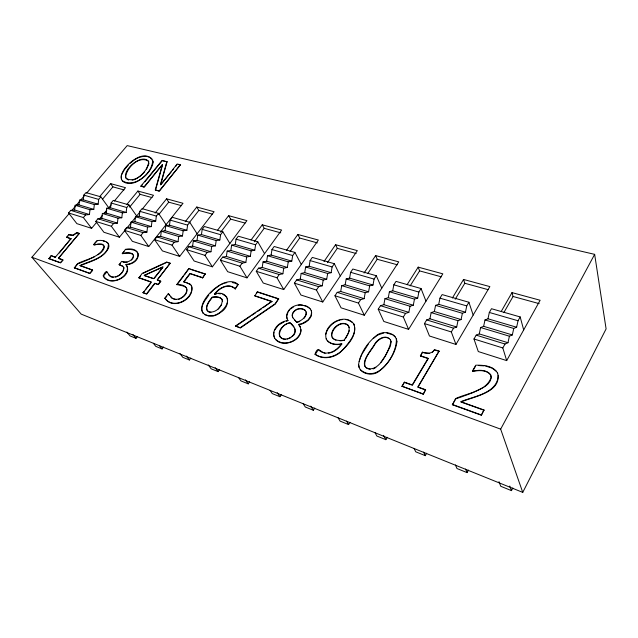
<?xml version="1.0" encoding="UTF-8"?>
<svg xmlns="http://www.w3.org/2000/svg" width="638" height="638" viewBox="0 0 638 638"><rect width="100%" height="100%" fill="white"/><g stroke="black" fill="none" stroke-linecap="round" stroke-linejoin="round"><path stroke-width="0.96" d="M133.342 255.056C133.533 260.559 126.268 263.725 121.714 261.349L119.107 264.611L122.855 266.381M390.99 341.378C389.196 350.485 378.533 374.267 365.957 367.632M201.911 307.675L201.807 310.267L203.211 313.593M311.599 312.277L310.929 315.962L307.923 320.116L302.173 323.562L298.775 324.311L300.522 327.286M331.577 335.684C331.999 328.411 341.027 320.124 348.045 325.308M96.681 222.247L91.601 228.34L76.871 223.643L68.569 212.956L70.77 210.381L74.63 209.998L75.14 205.261L78.976 204.902L93.802 209.352L94.336 204.559L98.14 204.192L98.683 199.407L100.844 196.847L108.747 207.765L111.227 204.79M78.976 204.902L79.495 200.172L83.299 199.83L98.14 204.192M83.299 199.83L83.817 195.108L85.971 192.588L100.844 196.847M70.77 210.381L85.58 214.942L89.44 214.535L89.974 209.735L93.802 209.352M139.794 212.151L119.418 237.2L103.906 232.264L95.748 221.402L97.957 218.754L101.809 218.324L102.367 213.467L106.187 213.068L121.794 217.749L122.384 212.837L126.164 212.43L126.755 207.533L128.932 204.894L136.676 215.987M106.187 213.068L106.745 208.219L110.533 207.836L126.164 212.43M110.533 207.836L111.1 203.004L113.269 200.404L128.932 204.894M97.957 218.754L113.564 223.555L117.408 223.101L117.99 218.18L121.794 217.749M155.106 213.068L166.566 198.825L183.01 203.291L148.734 246.547L132.377 241.331L124.386 230.31L126.611 227.575L130.447 227.088L131.053 222.12L134.849 221.665L151.318 226.61L151.956 221.577L155.704 221.115L156.35 216.099L158.535 213.371L166.079 224.648M134.849 221.665L135.455 216.705L139.228 216.274L155.704 221.115M139.228 216.274L139.842 211.322L142.019 208.642L158.535 213.371M126.611 227.575L143.079 232.639L146.899 232.128L147.53 227.088L151.318 226.61M185.251 221.721L196.759 207.023L214.105 211.728L179.669 256.404L162.411 250.901L154.619 239.705L156.86 236.881L160.656 236.347L161.318 231.243L165.09 230.741L182.476 235.956L183.17 230.796L186.894 230.286L187.588 225.134L189.781 222.319L197.11 233.787M165.09 230.741L165.752 225.653L169.493 225.174L186.894 230.286M169.493 225.174L170.155 220.094L172.348 217.327L189.781 222.319M156.86 236.881L174.254 242.233L178.034 241.666L178.728 236.499L182.476 235.956M217.462 230.334L228.611 215.668L246.922 220.644L212.382 266.828L194.127 261.006L186.567 249.641L188.824 246.715L192.588 246.124L193.306 240.893L197.038 240.327L215.429 245.845L216.186 240.55L219.855 239.976L220.62 234.696L222.821 231.777L204.383 226.498L202.182 229.361L201.456 234.569L197.756 235.103L197.038 240.327M301.056 329.607C300.171 340.923 284.333 347.271 275.847 339.631M188.824 246.715L207.23 252.377L210.971 251.755L211.72 246.443L215.429 245.845M273.997 332.167L273.686 334.32L274.691 338.244M251.077 239.968L262.258 224.807L281.621 230.063L247.01 277.865L227.678 271.7L220.397 260.16L222.662 257.13L226.378 256.468L227.16 251.101L230.844 250.471L250.327 256.316L251.149 250.878L254.769 250.24L255.591 244.817L257.8 241.802L238.269 236.204L236.06 239.162L235.278 244.514L231.626 245.112L230.844 250.471M222.662 257.13L242.169 263.135L245.853 262.433L246.675 256.986L250.327 256.316M286.462 250.431L297.85 234.473L318.362 240.04L283.743 289.564L263.223 283.025L256.277 271.31L258.542 268.167L262.194 267.434L263.047 261.923L266.668 261.221L287.347 267.426L288.248 261.835L291.789 261.125L292.69 255.551L294.908 252.425L274.18 246.491L271.971 249.554L271.11 255.048L267.521 255.718L266.668 261.221M121.515 175.267L121.435 179.39M258.542 268.167L279.261 274.547L282.873 273.766L283.766 268.167L287.347 267.426M324.008 261.524L335.564 244.713L357.336 250.622L322.756 301.997L300.953 295.051L294.381 283.16L296.654 279.899L300.235 279.085L301.16 273.415L304.709 272.633L326.696 279.237L327.677 273.487L331.138 272.697L332.119 266.955L334.328 263.717L312.301 257.409L310.092 260.583L309.151 266.229L305.642 266.979L304.709 272.633M296.654 279.899L318.689 286.677L322.222 285.816L323.203 280.058L326.696 279.237M364.075 273.024L375.607 255.583L398.742 261.867L364.298 315.236L341.075 307.835L334.95 295.769L337.215 292.379L340.7 291.478L341.721 285.641L345.166 284.779L368.589 291.805L369.665 285.888L373.015 285.011L374.091 279.101L376.292 275.736L352.838 269.013L350.629 272.314L349.608 278.128L346.187 278.958L345.166 284.779M337.215 292.379L360.701 299.613L364.131 298.656L365.199 292.722L368.589 291.805M407.076 284.7L418.185 267.139L442.828 273.83L408.599 329.352L383.821 321.456L378.206 309.215L380.463 305.69L383.837 304.685L384.953 298.68L388.287 297.715L413.296 305.219L414.469 299.126L417.691 298.145L418.871 292.06L421.056 288.551L396.023 281.382L393.829 284.819L392.705 290.8L389.403 291.718L388.287 297.715M380.463 305.69L405.561 313.41L408.854 312.349L410.027 306.24L413.296 305.219M452.366 298.018L463.555 279.46L489.856 286.598L455.955 344.44L429.454 335.995L424.445 323.594L426.686 319.917L429.924 318.801L431.144 312.604L434.342 311.535L461.091 319.566L462.383 313.282L465.453 312.189L466.745 305.913L468.914 302.26L442.134 294.589L439.957 298.161L438.729 304.334L435.571 305.355L434.342 311.535M149.005 163.464L146.509 169.23M348.93 331.927L349.249 330.356M426.686 319.917L453.546 328.179L456.696 326.999L457.98 320.699L461.091 319.566M501.269 311.376L511.995 292.611L540.131 300.251L506.684 360.606L478.285 351.554L473.978 338.993L476.195 335.149L479.266 333.913L480.613 327.525L483.644 326.329L512.33 334.934L513.742 328.45L516.628 327.23L518.048 320.762L520.185 316.942L491.483 308.72L489.322 312.453L487.982 318.809L484.984 319.957L483.644 326.329M506.684 360.606L502.816 347.957L505.025 344.026L507.984 342.71L509.403 336.202L512.33 334.934M390.416 346.067L391.126 341.673L390.472 339.727M160.593 184.884L177.197 163.998L180.418 164.771L159.333 191.24L155.297 189.933L162.363 164.652L144.212 187.205L140.902 186.097L162.108 160.401L167.06 161.821L160.856 183.959M155.481 190.212L162.275 165.864M160.417 184.605L166.885 161.542M202.134 306.91L202.581 305.379M325.755 334.336C327.485 327.677 332.916 322.062 339.536 320.164M359.138 361.539L360.031 358.731M490.447 380.208L491.252 377.784L490.766 375.064C486.706 369.681 478.899 370.247 472.949 371.38L472.503 370.965L475.781 365.199C483.445 365.088 493.621 365.646 497.68 373.342M121.85 174.437L124.163 170.019L128.445 164.859M348.627 332.645L345.716 338.244M390.113 346.769L385.336 355.781L380.734 362.551M305.602 315.882L306.304 314.359L306.288 312.205L305.004 310.116C301.399 307.356 295.857 308.329 293.344 312.086A6.476 4.785 -29.7 0 0 292.467 316.751L293.416 318.553M360.326 357.798L361.906 354.417M123.23 271.134L123.971 267.816L122.648 266.118L119.107 264.611M202.804 304.621L204.559 301.088L208.833 295.083M69.239 213.499L31.9 257.25L81.201 314.127L522.745 492.384L606.1 328.905L594.648 254.355L127.185 145.616L86.624 193.139M498.972 481.674L500.742 486.276L511.477 490.63L512.84 487.99M287.993 312.173L286.661 316.145L287.076 318.378M522.745 492.384L500.663 429.143L594.648 254.355M455.388 464.958L456.991 468.531L467.088 472.622L468.467 470.086M472.503 370.965L472.838 371.077C478.787 369.944 486.603 369.378 490.662 374.761L491.148 377.481C486.02 391.612 467.598 392.944 455.644 398.567L452.406 404.747L481.347 415.218L483.963 409.979L460.827 401.701C473.922 396.158 497.544 393.399 498.294 375.24M481.347 415.218L483.963 409.979M452.406 404.747L455.763 398.862L463.547 396.166M472.614 371.268L475.422 366.324M414.022 448.355L415.769 451.808L425.291 455.668L426.678 453.227M503.837 312.636L513.048 296.487L511.995 292.611M274.803 329.966L278.312 325.205L284.484 321.624M362.296 353.572L368.238 344.209M425.594 389.73L423.273 394.196L425.594 389.73L417.826 386.947L439.072 351.123L434.566 349.656C432.054 354.066 426.591 353.699 422.476 352.16L420.474 356.004L428.242 358.612L412.363 385.24M374.961 432.588L376.875 436.033L385.862 439.678L387.258 437.325M425.721 390.025L417.954 387.242L439.072 351.123M455.955 344.44L451.321 331.943L453.546 328.179M420.346 355.709L428.114 358.309L412.228 384.945L404.428 382.154L401.972 386.245L423.273 394.196M455.205 299.246L464.807 283.272L463.555 279.46M402.107 386.54L404.428 382.154M420.474 356.004L422.476 352.16M338.1 417.794L340.102 421.12L348.603 424.565L350.007 422.292M408.599 329.352L403.312 317.022L405.561 313.41M410.154 285.896L419.613 270.887L418.185 267.139M303.17 403.695L305.291 406.996L313.346 410.266L314.749 408.065M221.657 304.637L218.172 309.087M364.298 315.236L358.444 303.074L360.701 299.613M367.919 273.351L377.194 259.267L375.607 255.583M326.313 339.145C321.863 325.236 344.823 311.599 353.954 324.184C357.695 335.349 347.287 345.772 339.759 352.75C332.916 358.189 322.597 359.673 315.228 354.449L315.06 354.162C318.338 343.978 320.77 354.744 327.461 352.974C333.435 352.623 338.276 348.364 341.657 343.738L341.816 344.034C338.571 348.396 334.097 352.567 328.45 353.149M315.228 354.449L317.82 350.501M270.057 390.328L272.29 393.614L279.93 396.708L281.334 394.587M133.143 257.896L131.436 260.041M298.847 324.742C305.243 323.849 313.736 317.947 311.2 310.523M322.756 301.997L316.424 290.011L318.689 286.677M238.692 377.736L240.957 380.902L248.214 383.845L249.618 381.787M327.438 262.712L337.287 248.334L335.564 244.713M298.68 324.455C309.143 338.746 279.348 351.873 273.742 336.059C272.474 327.98 280.473 321.233 287.993 320.563C284.42 315.507 288.36 308.912 293.44 306.519A12.991 9.602 -29.8 0 1 300.41 304.765L307.277 306.399L310.499 309.207M272.043 301.686L254.785 295.96L257.369 291.805L278.623 298.759L275.106 303.808L240.175 327.717L235.438 326.002L271.868 301.391L263.143 307.691M278.623 298.759L275.273 304.095L240.366 327.996L235.438 326.002M208.243 364.888L211.17 368.82L218.076 371.619L219.472 369.625M283.743 289.564L276.988 277.753L279.261 274.547M290.067 251.571L299.685 238.038L297.85 234.473M256.436 293.639L257.369 291.805M179.804 353.42L182.819 357.32L189.39 359.984L190.786 358.054M238.054 284.46L235.231 288.886L238.054 284.46C222.566 269.89 181.806 316.871 213.355 315.969A13.701 9.562 -33.7 0 0 220.66 312.325C231.905 305.73 228.835 289.325 214.416 294.054L216.322 294.078M344.113 340.525L344.807 339.575M247.01 277.865L239.904 266.221L242.169 263.135M254.251 241.842L264.196 228.316L262.258 224.807M153.327 343.276L155.8 346.362L162.068 348.906L163.464 347.032M487.855 384.148L490.183 381.022M205.189 273.909L202.629 277.865L205.189 273.909L188.872 268.582L176.774 284.5L183.345 286.015L185.873 287.299M212.382 266.828L204.973 255.359L207.23 252.377M220.716 232.208L230.637 219.121L228.611 215.668M185.387 282.323L183.696 281.701L189.941 273.447L202.437 277.578M183.888 281.972L190.132 273.726L202.629 277.865M191.161 285.266C196.384 298.409 172.954 311.121 164.859 298.161L168.265 293.687L169.413 295.338M165.059 298.432L166.765 296.199M126.866 332.079L130.024 335.907L136.006 338.331L137.393 336.513M176.965 284.771L183.305 276.437M184.454 274.922L188.872 268.582M170.171 263.255L166.67 262.114L142.146 273.375L139.012 277.897L151.31 282.203L143.103 292.786L146.74 294.102L154.954 283.471L158.328 284.66L160.88 281.35L157.299 279.907L170.171 263.255L157.299 279.907M142.896 292.515L146.533 293.831L154.747 283.2L158.128 284.381L160.68 281.071M162.842 266.804L144.244 275.393L153.654 278.647L163.041 267.075M143.103 292.786L144.276 291.279M145.448 289.764L150.727 282.961M154.428 278.176L162.467 267.816M189.223 222.774L198.857 210.42L212.318 214.105M154.619 239.705L172.005 245.112L174.254 242.233M139.012 277.897L140.679 275.776M303.704 318.593L305.251 316.639M132.6 254.131L128.884 252.975L122.376 253.693L125.455 249.346C142.88 245.901 141.477 263.909 126.22 264.658L126.013 264.395C131.739 264.451 138.98 259.602 138.079 253.294M124.386 230.31L140.846 235.422L143.079 232.639M158.782 214.583L168.727 202.166L181.495 205.659M119.306 264.874L120.351 263.574M125.798 264.666C134.658 275.433 109.202 288.36 103.236 275.815C107.95 265.416 107.232 278.184 113.357 277.227M104.01 275.385L106.251 272.601M122.376 253.693L124.011 251.659M74.215 267.673L89.703 273.271L92.638 270.193L89.918 273.535L74.431 267.928L77.525 263.654C86.481 259.004 100.581 257.297 104.138 246.483L103.46 245.175C100.437 240.933 88.267 249.243 97.088 240.733C101.865 239.441 111.219 241.611 108.452 248.294C102.997 258.781 90.205 261.413 80.252 265.759L80.037 265.496C89.671 260.822 108.755 257.497 108.388 243.78M142.29 209.089L153.519 195.284L137.896 191.041L126.699 204.615M155.297 189.933L159.149 190.961L180.418 164.771M161.215 184.119L171.159 171.909M172.404 170.386L173.64 168.863M175.506 166.566L176.75 165.043M288.44 311.328L289.413 310.132M129.602 207.119L140.121 194.327L152.035 197.589M74.431 267.928L77.74 263.917L83.698 261.58M93.818 244.705L97.088 240.733M95.748 221.402L111.339 226.251L113.564 223.555M140.902 186.097L144.028 186.934L162.363 164.652M141.086 186.376L142.33 184.861M144.826 181.838L162.283 160.68L167.06 161.821M48.719 258.446L60.323 262.641L62.939 260.033L60.538 262.904L48.935 258.701L51.112 255.607L55.61 257.409L51.112 255.607M99.225 219.201L102.399 215.389M104.305 213.1L106.841 210.054M114.33 201.074L125.495 187.676L110.645 183.64L99.735 196.568M58.465 258.246L79.295 233.396L58.465 258.246L62.723 259.77M102.694 199.016L112.91 186.87L124.035 189.917M55.394 257.146L70.93 238.668L59.342 252.967M71.137 238.923L66.615 237.224L68.705 234.744L72.971 235.143L76.799 232.575L79.295 233.396M68.569 212.956L83.371 217.558L85.58 214.942M48.935 258.701L50.729 256.58M66.831 237.48L67.875 236.243M71.815 210.484L84.049 196.153M122.169 272.641L119.665 275.185M292.22 336.497C297.89 332.55 294.509 325.914 290.035 322.708C284.093 323.769 276.31 330.867 280.265 337.119C285.768 342.407 296.638 335.947 294.908 328.722M144.659 171.646L140.464 175.96L136.213 178.831M214.416 294.054C218.85 288.001 228.532 282.371 235.047 288.599M214.607 294.333C219.033 288.28 228.715 282.658 235.231 288.886M432.389 352.375L434.566 349.656M210.412 293.121L213.666 289.764L219.839 285.21M373.222 338.563L377.497 335.141L383.661 332.964M129.801 163.527L134.618 159.723M79.503 233.66L77.007 232.838L73.179 235.406L68.705 234.744M290.473 309.039L293.608 306.814M484.601 386.843L487.209 384.69M98.013 254.785C100.732 252.8 104.066 250.399 104.345 246.746L103.667 245.439L102.184 244.593L97.885 244.29L94.025 244.968M375.902 367.48L373.11 368.979M235.629 326.281L250.192 316.44M251.811 315.347L255.862 312.612M257.473 311.519L261.524 308.784M119.003 275.576L115.598 277.203M290.928 337.566L287.299 339.105M135.32 159.333L137.417 158.16M483.795 387.298L472.614 392.721L464.416 395.863M90.237 258.765L94.448 256.779M144.244 275.393L162.156 267.481M143.223 273.247L165.992 262.792M220.541 284.771L224.066 283.256M134.139 179.717L135.519 179.126M84.511 261.229L89.4 259.164M138.342 157.801C142.577 155.967 148.16 155.441 151.884 158.639M178.417 299.485C189.295 295.458 190.866 284.109 176.774 284.5M299.748 321.456L296.917 322.461L293.249 318.258M132.162 180.219L133.478 179.884M122.177 253.422L126.276 252.744L130.806 253.087L132.401 253.86L133.541 255.336L133.541 256.923M224.975 283.049L226.793 282.642M286.326 321.233L287.993 320.563M127.177 262.21L123.086 262.019M340.421 319.885L342.271 319.63M341.657 343.738C336.697 344.903 330.875 344.384 327.19 340.525M341.816 344.034C336.346 345.381 328.889 344.48 326.154 338.858M339.847 340.851L342.407 340.66M429.765 353.476L423.401 352.654M478.572 365.55L483.987 365.853M218.89 293.703L220.86 293.823M302.914 305.227L300.57 305.06A12.991 9.602 -29.8 0 0 298.217 305.275M210.947 312.357L209.184 312.126C202.932 308.585 209.144 300.905 212.151 297.133C215.764 296.391 222.383 296.526 222.638 301.471M176.016 299.589L172.236 298.313L168.536 293.791M285.776 339.408C273.503 338.938 281.709 322.916 290.202 322.995L293.903 326.983M232.256 282.554L234.959 283.12L238.237 284.747M345.924 319.582L347.566 319.941M370.271 369.426C355.956 366.427 371.802 349.72 374.793 343.922C377.76 338.722 386.173 333.865 390.608 340.022M386.843 332.956L392.298 334.663M103.268 240.997L105.103 241.419M183.696 281.701L190.052 284.149L191.352 285.545M178.177 164.476L180.594 165.051M303.688 305.419L305.235 305.793M485.829 366.1L492.089 368.134L496.372 371.332M323.474 352.686L325.133 353.117M230.637 219.121L245.056 223.069M264.196 228.316L280.744 232.846M299.685 238.038L317.349 242.879M337.287 248.334L356.156 253.509M377.194 259.267L397.362 264.794M419.613 270.887L441.337 276.836M464.807 283.272L488.198 289.676M513.048 296.487L539.182 303.64M83.817 195.108L98.683 199.407M111.1 203.004L126.755 207.533M139.842 211.322L156.35 216.099M170.155 220.094L187.588 225.134M202.182 229.361L220.62 234.696M236.06 239.162L255.591 244.817M271.971 249.554L292.69 255.551M310.092 260.583L332.119 266.955M350.629 272.314L374.091 279.101M393.829 284.819L418.871 292.06M439.957 298.161L466.745 305.913M489.322 312.453L518.048 320.762M201.456 234.569L219.855 239.976M235.278 244.514L254.769 250.24M271.11 255.048L291.789 261.125M309.151 266.229L331.138 272.697M349.608 278.128L373.015 285.011M392.705 290.8L417.691 298.145M438.729 304.334L465.453 312.189M487.982 318.809L516.628 327.23M79.495 200.172L94.336 204.559M106.745 208.219L122.384 212.837M135.455 216.705L151.956 221.577M165.752 225.653L183.17 230.796M197.756 235.103L216.186 240.55M231.626 245.112L251.149 250.878M267.521 255.718L288.248 261.835M305.642 266.979L327.677 273.487M346.187 278.958L369.665 285.888M389.403 291.718L414.469 299.126M435.571 305.355L462.383 313.282M484.984 319.957L513.742 328.45M75.14 205.261L89.974 209.735M102.367 213.467L117.99 218.18M131.053 222.12L147.53 227.088M161.318 231.243L178.728 236.499M193.306 240.893L211.72 246.443M227.16 251.101L246.675 256.986M263.047 261.923L283.766 268.167M301.16 273.415L323.203 280.058M341.721 285.641L365.199 292.722M384.953 298.68L410.027 306.24M431.144 312.604L457.98 320.699M480.613 327.525L509.403 336.202M74.63 209.998L89.44 214.535M101.809 218.324L117.408 223.101M130.447 227.088L146.899 232.128M160.656 236.347L178.034 241.666M192.588 246.124L210.971 251.755M226.378 256.468L245.853 262.433M262.194 267.434L282.873 273.766M300.235 279.085L322.222 285.816M340.7 291.478L364.131 298.656M383.837 304.685L408.854 312.349M429.924 318.801L456.696 326.999M479.266 333.913L507.984 342.71M476.195 335.149L505.025 344.026M186.567 249.641L204.973 255.359M220.397 260.16L239.904 266.221M256.277 271.31L276.988 277.753M294.381 283.16L316.424 290.011M334.95 295.769L358.444 303.074M378.206 309.215L403.312 317.022M424.445 323.594L451.321 331.943M473.978 338.993L502.816 347.957M189.964 269.156L205.372 274.196M435.587 350.254L439.191 351.426M170.362 263.534L166.67 262.114M257.545 292.092L278.798 299.047M254.61 295.673L271.868 301.391M66.615 237.224L70.93 238.668M144.443 275.664L153.654 278.647M157.498 280.178L160.034 281.055M138.813 277.626L151.11 281.932M107.048 271.995L106.594 271.636M168.735 294.062L168.265 293.687M80.037 265.496L92.422 269.93M80.252 265.759L92.638 270.193M484.067 410.274L460.939 402.004C473.157 396.597 502.377 392.514 497.576 373.031M58.68 258.51L62.939 260.033M404.572 382.449L411.494 384.929M401.972 386.245L423.138 393.909M452.286 404.452L481.235 414.923M31.9 257.25L500.663 429.143M128.541 180.083C117.033 174.07 142.354 151.015 148.877 162.06M305.969 306.096L309.191 307.835M348.388 320.124L352.615 322.509M334.32 339.416L335.955 340.19M186.687 282.714L190.244 284.42M389.427 338.73C384.036 335.086 377.951 339.671 374.937 344.217C371.18 351.067 363.269 358.022 364.944 366.523M204.431 314.542L208.482 315.993L213.164 315.698A13.709 9.562 -33.7 0 0 220.469 312.046C224.337 308.617 228.827 303.584 227.327 298.018M222.774 294.285L226.729 296.829M320.962 351.61L322.645 352.479M305.163 310.403C301.567 307.652 296.024 308.617 293.504 312.373A6.468 4.777 -29.7 0 0 292.635 317.038M315.06 354.162C324.016 360.534 336.441 356.794 343.38 349.138C349.09 342.423 357.479 333.355 353.811 323.889M207.222 310.682L208.993 311.846C215.644 313.473 222.718 306.208 222.239 299.78M106.666 242.097L107.83 242.974M122.169 180.69C134.825 188.704 152.889 173.05 152.681 159.883M148.263 160.936C138.478 155.52 126.38 168.049 125.495 177.452M393.032 334.99L395.153 336.776M125.869 178.345C135.615 183.983 147.904 171.207 148.694 161.781M320.124 351.179L318.179 349.425M170.434 296.59C175.952 303.736 188.816 295.538 186.495 287.858M360.223 369.625C377.768 384.531 397.466 354.377 396.326 338.73M221.968 299.182C219.44 296.766 215.556 296.877 212.334 297.412C209.639 301.024 205.859 305.219 206.895 310.052M108.412 274.523C113.524 280.632 123.74 274.348 123.772 267.545M294.748 320.124L296.75 322.166C301.343 320.978 306.543 317.142 306.128 311.91M164.859 298.161C173.177 309.909 193.123 299.509 191.926 286.749M137.696 252.457C134.674 249.203 129.753 249.219 125.654 249.618L125.455 249.346M103.236 275.815C109.872 286.917 130.176 277.37 127.106 265.894M331.824 336.976C334.424 340.859 339.823 340.74 343.962 340.237C346.689 336.154 350.645 331.146 348.635 326.01M333.499 339.033C326.839 331.8 340.261 318.801 347.893 325.013L349.281 327.669M132.863 334.495L136.006 338.331M159.612 345.804L162.068 348.906M186.4 356.084L189.39 359.984M83.371 217.558L91.601 228.34M111.339 226.251L119.418 237.2M215.166 367.679L218.076 371.619M140.846 235.422L148.734 246.547M245.415 379.873L248.214 383.845M110.645 183.64L112.91 186.87M172.005 245.112L179.669 256.404M137.896 191.041L140.121 194.327M277.171 392.601L279.93 396.708M166.566 198.825L168.727 202.166M310.722 406.127L313.346 410.266M196.759 207.023L198.857 210.42M222.821 231.777L229.879 243.429M346.578 421.136L348.603 424.565M257.8 241.802L264.547 253.637M383.518 435.371L385.862 439.678M310.339 308.912L311.368 310.818M294.908 252.425L301.288 264.459M423.536 452.111L425.291 455.668M334.328 263.717L340.293 275.943M376.292 275.736L381.771 288.153M465.541 469.058L467.088 472.622M421.056 288.551L425.977 301.168M509.778 486.028L511.477 490.63M468.914 302.26L473.173 315.068M520.185 316.942L523.678 329.934M358.731 364.792L359.138 367.576M396.94 341.769C395.377 353.675 387.705 364.705 378.254 371.882C371.571 376.516 358.867 373.86 358.58 364.497C360.398 352.758 367.974 341.928 377.353 334.846C383.901 330.412 396.373 332.589 396.94 341.769M153.224 161.98C151.844 170.737 144.363 177.5 136.931 181.623C131.867 184.39 121.635 184.725 120.973 177.197C121.85 165.88 146.389 145.687 153.224 161.98"/></g></svg>
